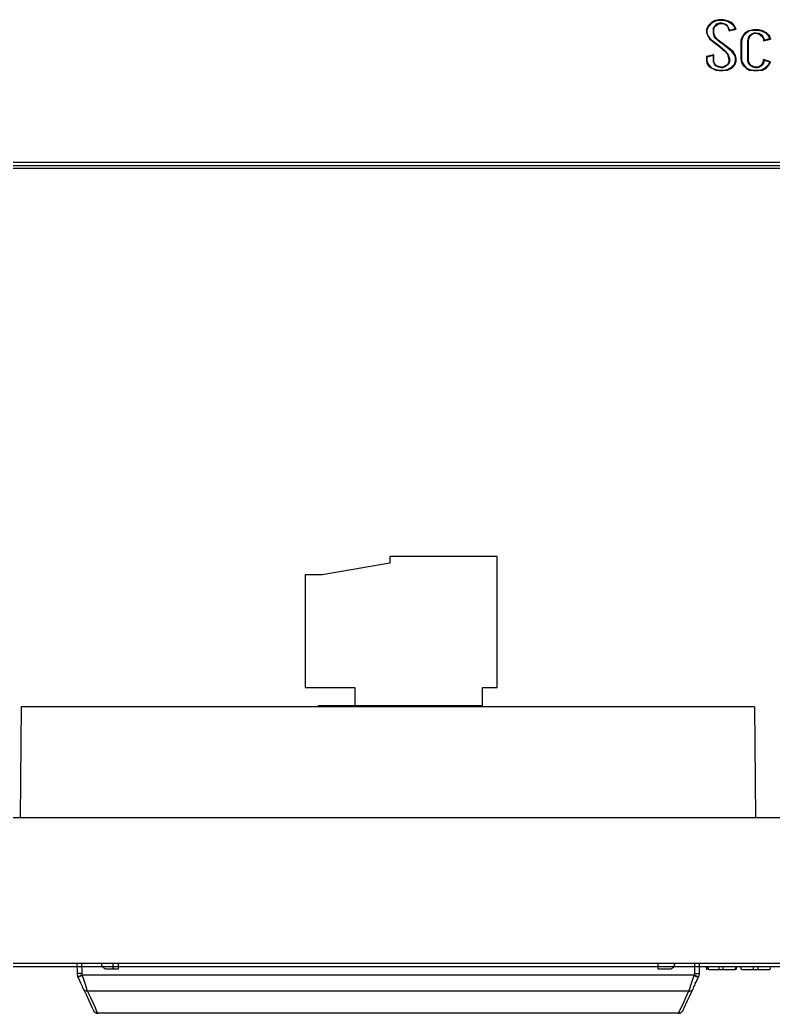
# Model space of a CAD drawing. Header units: centimetres. Extents: x -9.3 to 8.8, y -8.1 to 9.2.
# Drawn here: x -2.79 to 1.77, y -8.11 to -2.11 of the extents above; entities that cross this region are included whole.
import ezdxf

# ---------------------------------------------------------------- set-up
doc = ezdxf.new("R2010")
doc.units = ezdxf.units.CM
doc.header["$MEASUREMENT"] = 0
doc.layers.add('Camada 1', color=7, linetype='Continuous')

msp = doc.modelspace()

# ---------------------------------------------------------------- linework, layer by layer
at = {"layer": 'Camada 1', "color": 250, "lineweight": 25}
for points, knots in [([(1.37583, -2.14136), (1.37583, -2.14136), (1.36525, -2.16253), (1.36525, -2.16253), (1.36525, -2.16253), (1.36525, -2.18017), (1.36525, -2.18017), (1.36525, -2.18017), (1.3723, -2.1978), (1.3723, -2.1978), (1.3723, -2.1978), (1.38642, -2.2225), (1.38642, -2.2225), (1.38642, -2.2225), (1.4358, -2.2613), (1.4358, -2.2613)], [0, 0, 0, 0, 0.2, 0.2, 0.2, 0.4, 0.4, 0.4, 0.6, 0.6, 0.6, 0.8, 0.8, 0.8, 1, 1, 1, 1]), ([(1.37936, -2.14489), (1.37936, -2.14489), (1.36878, -2.16605), (1.36878, -2.16605), (1.36878, -2.16605), (1.36878, -2.18017), (1.36878, -2.18017), (1.36878, -2.18017), (1.3723, -2.1978), (1.3723, -2.1978), (1.3723, -2.1978), (1.38994, -2.2225), (1.38994, -2.2225), (1.38994, -2.2225), (1.4358, -2.25778), (1.4358, -2.25778)], [0, 0, 0, 0, 0.2, 0.2, 0.2, 0.4, 0.4, 0.4, 0.6, 0.6, 0.6, 0.8, 0.8, 0.8, 1, 1, 1, 1]), ([(1.44286, -2.10608), (1.44286, -2.10608), (1.41817, -2.10961), (1.41817, -2.10961), (1.41817, -2.10961), (1.39347, -2.12372), (1.39347, -2.12372), (1.39347, -2.12372), (1.37583, -2.14136), (1.37583, -2.14136)], [0, 0, 0, 0, 0.3333333, 0.3333333, 0.3333333, 0.6666667, 0.6666667, 0.6666667, 1, 1, 1, 1]), ([(1.44286, -2.10961), (1.44286, -2.10961), (1.41817, -2.11314), (1.41817, -2.11314), (1.41817, -2.11314), (1.39347, -2.12725), (1.39347, -2.12725), (1.39347, -2.12725), (1.37936, -2.14489), (1.37936, -2.14489)], [0, 0, 0, 0, 0.3333333, 0.3333333, 0.3333333, 0.6666667, 0.6666667, 0.6666667, 1, 1, 1, 1]), ([(1.40758, -2.17311), (1.40758, -2.17311), (1.40758, -2.15547), (1.40758, -2.15547), (1.40758, -2.15547), (1.41817, -2.14136), (1.41817, -2.14136), (1.41817, -2.14136), (1.42875, -2.13078), (1.42875, -2.13078), (1.42875, -2.13078), (1.44639, -2.12372), (1.44639, -2.12372), (1.44639, -2.12372), (1.45697, -2.12372), (1.45697, -2.12372)], [0, 0, 0, 0, 0.2, 0.2, 0.2, 0.4, 0.4, 0.4, 0.6, 0.6, 0.6, 0.8, 0.8, 0.8, 1, 1, 1, 1]), ([(1.41111, -2.17311), (1.41111, -2.17311), (1.41111, -2.159), (1.41111, -2.159), (1.41111, -2.159), (1.41817, -2.14489), (1.41817, -2.14489), (1.41817, -2.14489), (1.43228, -2.1343), (1.43228, -2.1343), (1.43228, -2.1343), (1.44639, -2.12725), (1.44639, -2.12725), (1.44639, -2.12725), (1.45697, -2.12725), (1.45697, -2.12725)], [0, 0, 0, 0, 0.2, 0.2, 0.2, 0.4, 0.4, 0.4, 0.6, 0.6, 0.6, 0.8, 0.8, 0.8, 1, 1, 1, 1]), ([(1.45697, -2.12372), (1.45697, -2.12372), (1.47108, -2.12725), (1.47108, -2.12725), (1.47108, -2.12725), (1.48519, -2.1343), (1.48519, -2.1343), (1.48519, -2.1343), (1.49578, -2.14842), (1.49578, -2.14842), (1.49578, -2.14842), (1.50283, -2.16253), (1.50283, -2.16253), (1.50283, -2.16253), (1.50283, -2.16958), (1.50283, -2.16958)], [0, 0, 0, 0, 0.2, 0.2, 0.2, 0.4, 0.4, 0.4, 0.6, 0.6, 0.6, 0.8, 0.8, 0.8, 1, 1, 1, 1]), ([(1.45697, -2.12725), (1.45697, -2.12725), (1.47108, -2.13078), (1.47108, -2.13078), (1.47108, -2.13078), (1.48519, -2.13783), (1.48519, -2.13783), (1.48519, -2.13783), (1.49578, -2.14842), (1.49578, -2.14842), (1.49578, -2.14842), (1.4993, -2.16253), (1.4993, -2.16253), (1.4993, -2.16253), (1.50283, -2.17311), (1.50283, -2.17311)], [0, 0, 0, 0, 0.2, 0.2, 0.2, 0.4, 0.4, 0.4, 0.6, 0.6, 0.6, 0.8, 0.8, 0.8, 1, 1, 1, 1]), ([(1.54517, -2.16253), (1.54517, -2.16253), (1.53458, -2.14136), (1.53458, -2.14136), (1.53458, -2.14136), (1.52047, -2.12372), (1.52047, -2.12372), (1.52047, -2.12372), (1.4993, -2.11314), (1.4993, -2.11314), (1.4993, -2.11314), (1.47108, -2.10608), (1.47108, -2.10608), (1.47108, -2.10608), (1.46755, -2.10608), (1.46755, -2.10608)], [0, 0, 0, 0, 0.2, 0.2, 0.2, 0.4, 0.4, 0.4, 0.6, 0.6, 0.6, 0.8, 0.8, 0.8, 1, 1, 1, 1]), ([(1.54164, -2.159), (1.54164, -2.159), (1.53105, -2.14136), (1.53105, -2.14136), (1.53105, -2.14136), (1.51342, -2.12725), (1.51342, -2.12725), (1.51342, -2.12725), (1.49225, -2.11667), (1.49225, -2.11667), (1.49225, -2.11667), (1.46755, -2.10961), (1.46755, -2.10961)], [0, 0, 0, 0, 0.25, 0.25, 0.25, 0.5, 0.5, 0.5, 0.75, 0.75, 0.75, 1, 1, 1, 1]), ([(1.54164, -2.159), (1.54164, -2.159), (1.54164, -2.159), (1.54164, -2.159), (1.54164, -2.159), (1.54517, -2.16253), (1.54517, -2.16253)], [0, 0, 0, 0, 0.5, 0.5, 0.5, 1, 1, 1, 1]), ([(1.47461, -2.2613), (1.47461, -2.2613), (1.4358, -2.23308), (1.4358, -2.23308), (1.4358, -2.23308), (1.41464, -2.21192), (1.41464, -2.21192), (1.41464, -2.21192), (1.40758, -2.18722), (1.40758, -2.18722), (1.40758, -2.18722), (1.40758, -2.17311), (1.40758, -2.17311)], [0, 0, 0, 0, 0.25, 0.25, 0.25, 0.5, 0.5, 0.5, 0.75, 0.75, 0.75, 1, 1, 1, 1]), ([(1.47461, -2.25778), (1.47461, -2.25778), (1.4358, -2.22955), (1.4358, -2.22955), (1.4358, -2.22955), (1.41817, -2.20839), (1.41817, -2.20839), (1.41817, -2.20839), (1.41111, -2.18722), (1.41111, -2.18722), (1.41111, -2.18722), (1.41111, -2.17311), (1.41111, -2.17311)], [0, 0, 0, 0, 0.25, 0.25, 0.25, 0.5, 0.5, 0.5, 0.75, 0.75, 0.75, 1, 1, 1, 1]), ([(1.651, -2.16605), (1.651, -2.16605), (1.62278, -2.17311), (1.62278, -2.17311), (1.62278, -2.17311), (1.59808, -2.18722), (1.59808, -2.18722), (1.59808, -2.18722), (1.58397, -2.20486), (1.58397, -2.20486), (1.58397, -2.20486), (1.57339, -2.22955), (1.57339, -2.22955), (1.57339, -2.22955), (1.57339, -2.23661), (1.57339, -2.23661)], [0, 0, 0, 0, 0.2, 0.2, 0.2, 0.4, 0.4, 0.4, 0.6, 0.6, 0.6, 0.8, 0.8, 0.8, 1, 1, 1, 1]), ([(1.651, -2.16958), (1.651, -2.16958), (1.6263, -2.17311), (1.6263, -2.17311), (1.6263, -2.17311), (1.60514, -2.18722), (1.60514, -2.18722), (1.60514, -2.18722), (1.5875, -2.20486), (1.5875, -2.20486), (1.5875, -2.20486), (1.58044, -2.22603), (1.58044, -2.22603), (1.58044, -2.22603), (1.57692, -2.23661), (1.57692, -2.23661)], [0, 0, 0, 0, 0.2, 0.2, 0.2, 0.4, 0.4, 0.4, 0.6, 0.6, 0.6, 0.8, 0.8, 0.8, 1, 1, 1, 1]), ([(1.61572, -2.23308), (1.61572, -2.23308), (1.61925, -2.21544), (1.61925, -2.21544), (1.61925, -2.21544), (1.6263, -2.20133), (1.6263, -2.20133), (1.6263, -2.20133), (1.64042, -2.19075), (1.64042, -2.19075), (1.64042, -2.19075), (1.65453, -2.18369), (1.65453, -2.18369), (1.65453, -2.18369), (1.66511, -2.18369), (1.66511, -2.18369)], [0, 0, 0, 0, 0.2, 0.2, 0.2, 0.4, 0.4, 0.4, 0.6, 0.6, 0.6, 0.8, 0.8, 0.8, 1, 1, 1, 1]), ([(1.61925, -2.23308), (1.61925, -2.23308), (1.62278, -2.21897), (1.62278, -2.21897), (1.62278, -2.21897), (1.62983, -2.20486), (1.62983, -2.20486), (1.62983, -2.20486), (1.64042, -2.19428), (1.64042, -2.19428), (1.64042, -2.19428), (1.65453, -2.18722), (1.65453, -2.18722), (1.65453, -2.18722), (1.66511, -2.18722), (1.66511, -2.18722)], [0, 0, 0, 0, 0.2, 0.2, 0.2, 0.4, 0.4, 0.4, 0.6, 0.6, 0.6, 0.8, 0.8, 0.8, 1, 1, 1, 1]), ([(1.66511, -2.18369), (1.66511, -2.18369), (1.68275, -2.18722), (1.68275, -2.18722), (1.68275, -2.18722), (1.69686, -2.19428), (1.69686, -2.19428), (1.69686, -2.19428), (1.70744, -2.20839), (1.70744, -2.20839), (1.70744, -2.20839), (1.7145, -2.2225), (1.7145, -2.2225), (1.7145, -2.2225), (1.7145, -2.22955), (1.7145, -2.22955)], [0, 0, 0, 0, 0.2, 0.2, 0.2, 0.4, 0.4, 0.4, 0.6, 0.6, 0.6, 0.8, 0.8, 0.8, 1, 1, 1, 1]), ([(1.66511, -2.18722), (1.66511, -2.18722), (1.67922, -2.19075), (1.67922, -2.19075), (1.67922, -2.19075), (1.69333, -2.1978), (1.69333, -2.1978), (1.69333, -2.1978), (1.70392, -2.20839), (1.70392, -2.20839), (1.70392, -2.20839), (1.71097, -2.2225), (1.71097, -2.2225), (1.71097, -2.2225), (1.71097, -2.23308), (1.71097, -2.23308)], [0, 0, 0, 0, 0.2, 0.2, 0.2, 0.4, 0.4, 0.4, 0.6, 0.6, 0.6, 0.8, 0.8, 0.8, 1, 1, 1, 1]), ([(1.7533, -2.2225), (1.7533, -2.2225), (1.74625, -2.20133), (1.74625, -2.20133), (1.74625, -2.20133), (1.72861, -2.18369), (1.72861, -2.18369), (1.72861, -2.18369), (1.70744, -2.17311), (1.70744, -2.17311), (1.70744, -2.17311), (1.68275, -2.16605), (1.68275, -2.16605), (1.68275, -2.16605), (1.67922, -2.16605), (1.67922, -2.16605)], [0, 0, 0, 0, 0.2, 0.2, 0.2, 0.4, 0.4, 0.4, 0.6, 0.6, 0.6, 0.8, 0.8, 0.8, 1, 1, 1, 1]), ([(1.74978, -2.21897), (1.74978, -2.21897), (1.73919, -2.20133), (1.73919, -2.20133), (1.73919, -2.20133), (1.72508, -2.18722), (1.72508, -2.18722), (1.72508, -2.18722), (1.70392, -2.17664), (1.70392, -2.17664), (1.70392, -2.17664), (1.67922, -2.16958), (1.67922, -2.16958)], [0, 0, 0, 0, 0.25, 0.25, 0.25, 0.5, 0.5, 0.5, 0.75, 0.75, 0.75, 1, 1, 1, 1]), ([(1.74978, -2.21897), (1.74978, -2.21897), (1.7533, -2.21897), (1.7533, -2.21897), (1.7533, -2.21897), (1.7533, -2.2225), (1.7533, -2.2225)], [0, 0, 0, 0, 0.5, 0.5, 0.5, 1, 1, 1, 1]), ([(1.4358, -2.25778), (1.4358, -2.25778), (1.47461, -2.28953), (1.47461, -2.28953), (1.47461, -2.28953), (1.49578, -2.31069), (1.49578, -2.31069), (1.49578, -2.31069), (1.50283, -2.33539), (1.50283, -2.33539), (1.50283, -2.33539), (1.50636, -2.3495), (1.50636, -2.3495)], [0, 0, 0, 0, 0.25, 0.25, 0.25, 0.5, 0.5, 0.5, 0.75, 0.75, 0.75, 1, 1, 1, 1]), ([(1.4358, -2.2613), (1.4358, -2.2613), (1.47461, -2.29305), (1.47461, -2.29305), (1.47461, -2.29305), (1.49225, -2.31422), (1.49225, -2.31422), (1.49225, -2.31422), (1.4993, -2.33892), (1.4993, -2.33892), (1.4993, -2.33892), (1.50283, -2.3495), (1.50283, -2.3495)], [0, 0, 0, 0, 0.25, 0.25, 0.25, 0.5, 0.5, 0.5, 0.75, 0.75, 0.75, 1, 1, 1, 1]), ([(1.53811, -2.37772), (1.53811, -2.37772), (1.54517, -2.35655), (1.54517, -2.35655), (1.54517, -2.35655), (1.54517, -2.33892), (1.54517, -2.33892), (1.54517, -2.33892), (1.54164, -2.32128), (1.54164, -2.32128), (1.54164, -2.32128), (1.52753, -2.29658), (1.52753, -2.29658), (1.52753, -2.29658), (1.47461, -2.25778), (1.47461, -2.25778)], [0, 0, 0, 0, 0.2, 0.2, 0.2, 0.4, 0.4, 0.4, 0.6, 0.6, 0.6, 0.8, 0.8, 0.8, 1, 1, 1, 1]), ([(1.53458, -2.37419), (1.53458, -2.37419), (1.54164, -2.35303), (1.54164, -2.35303), (1.54164, -2.35303), (1.54164, -2.33539), (1.54164, -2.33539), (1.54164, -2.33539), (1.53811, -2.32128), (1.53811, -2.32128), (1.53811, -2.32128), (1.52047, -2.30011), (1.52047, -2.30011), (1.52047, -2.30011), (1.47461, -2.2613), (1.47461, -2.2613)], [0, 0, 0, 0, 0.2, 0.2, 0.2, 0.4, 0.4, 0.4, 0.6, 0.6, 0.6, 0.8, 0.8, 0.8, 1, 1, 1, 1]), ([(1.7145, -2.22955), (1.7145, -2.22955), (1.71097, -2.22955), (1.71097, -2.22955), (1.71097, -2.22955), (1.71097, -2.23308), (1.71097, -2.23308)], [0, 0, 0, 0, 0.5, 0.5, 0.5, 1, 1, 1, 1]), ([(1.36525, -2.3495), (1.36525, -2.3495), (1.36878, -2.36714), (1.36878, -2.36714), (1.36878, -2.36714), (1.37583, -2.38125), (1.37583, -2.38125), (1.37583, -2.38125), (1.39347, -2.39536), (1.39347, -2.39536), (1.39347, -2.39536), (1.42169, -2.40947), (1.42169, -2.40947), (1.42169, -2.40947), (1.44286, -2.413), (1.44286, -2.413)], [0, 0, 0, 0, 0.2, 0.2, 0.2, 0.4, 0.4, 0.4, 0.6, 0.6, 0.6, 0.8, 0.8, 0.8, 1, 1, 1, 1]), ([(1.36878, -2.3495), (1.36878, -2.3495), (1.3723, -2.36714), (1.3723, -2.36714), (1.3723, -2.36714), (1.37936, -2.37772), (1.37936, -2.37772), (1.37936, -2.37772), (1.39347, -2.39536), (1.39347, -2.39536), (1.39347, -2.39536), (1.42169, -2.40594), (1.42169, -2.40594), (1.42169, -2.40594), (1.44286, -2.40947), (1.44286, -2.40947)], [0, 0, 0, 0, 0.2, 0.2, 0.2, 0.4, 0.4, 0.4, 0.6, 0.6, 0.6, 0.8, 0.8, 0.8, 1, 1, 1, 1]), ([(1.45697, -2.39536), (1.45697, -2.39536), (1.43933, -2.39183), (1.43933, -2.39183), (1.43933, -2.39183), (1.42169, -2.38478), (1.42169, -2.38478), (1.42169, -2.38478), (1.41464, -2.37419), (1.41464, -2.37419), (1.41464, -2.37419), (1.40758, -2.36008), (1.40758, -2.36008), (1.40758, -2.36008), (1.40758, -2.35303), (1.40758, -2.35303)], [0, 0, 0, 0, 0.2, 0.2, 0.2, 0.4, 0.4, 0.4, 0.6, 0.6, 0.6, 0.8, 0.8, 0.8, 1, 1, 1, 1]), ([(1.45697, -2.39183), (1.45697, -2.39183), (1.43933, -2.3883), (1.43933, -2.3883), (1.43933, -2.3883), (1.42522, -2.38125), (1.42522, -2.38125), (1.42522, -2.38125), (1.41464, -2.37067), (1.41464, -2.37067), (1.41464, -2.37067), (1.41111, -2.36008), (1.41111, -2.36008), (1.41111, -2.36008), (1.41111, -2.35303), (1.41111, -2.35303)], [0, 0, 0, 0, 0.2, 0.2, 0.2, 0.4, 0.4, 0.4, 0.6, 0.6, 0.6, 0.8, 0.8, 0.8, 1, 1, 1, 1]), ([(1.50636, -2.3495), (1.50636, -2.3495), (1.50283, -2.36361), (1.50283, -2.36361), (1.50283, -2.36361), (1.49225, -2.37772), (1.49225, -2.37772), (1.49225, -2.37772), (1.48167, -2.3883), (1.48167, -2.3883), (1.48167, -2.3883), (1.46403, -2.39536), (1.46403, -2.39536), (1.46403, -2.39536), (1.45697, -2.39536), (1.45697, -2.39536)], [0, 0, 0, 0, 0.2, 0.2, 0.2, 0.4, 0.4, 0.4, 0.6, 0.6, 0.6, 0.8, 0.8, 0.8, 1, 1, 1, 1]), ([(1.50283, -2.3495), (1.50283, -2.3495), (1.4993, -2.36361), (1.4993, -2.36361), (1.4993, -2.36361), (1.49225, -2.37772), (1.49225, -2.37772), (1.49225, -2.37772), (1.47814, -2.38478), (1.47814, -2.38478), (1.47814, -2.38478), (1.46403, -2.39183), (1.46403, -2.39183), (1.46403, -2.39183), (1.45697, -2.39183), (1.45697, -2.39183)], [0, 0, 0, 0, 0.2, 0.2, 0.2, 0.4, 0.4, 0.4, 0.6, 0.6, 0.6, 0.8, 0.8, 0.8, 1, 1, 1, 1]), ([(1.46755, -2.40947), (1.46755, -2.40947), (1.49225, -2.40594), (1.49225, -2.40594), (1.49225, -2.40594), (1.51694, -2.39183), (1.51694, -2.39183), (1.51694, -2.39183), (1.53458, -2.37419), (1.53458, -2.37419)], [0, 0, 0, 0, 0.3333333, 0.3333333, 0.3333333, 0.6666667, 0.6666667, 0.6666667, 1, 1, 1, 1]), ([(1.46755, -2.413), (1.46755, -2.413), (1.49225, -2.40947), (1.49225, -2.40947), (1.49225, -2.40947), (1.52047, -2.39536), (1.52047, -2.39536), (1.52047, -2.39536), (1.53811, -2.37772), (1.53811, -2.37772)], [0, 0, 0, 0, 0.3333333, 0.3333333, 0.3333333, 0.6666667, 0.6666667, 0.6666667, 1, 1, 1, 1]), ([(1.57339, -2.34244), (1.57339, -2.34244), (1.57692, -2.36361), (1.57692, -2.36361), (1.57692, -2.36361), (1.5875, -2.38125), (1.5875, -2.38125), (1.5875, -2.38125), (1.60514, -2.39889), (1.60514, -2.39889), (1.60514, -2.39889), (1.6263, -2.40947), (1.6263, -2.40947), (1.6263, -2.40947), (1.651, -2.413), (1.651, -2.413)], [0, 0, 0, 0, 0.2, 0.2, 0.2, 0.4, 0.4, 0.4, 0.6, 0.6, 0.6, 0.8, 0.8, 0.8, 1, 1, 1, 1]), ([(1.57692, -2.34244), (1.57692, -2.34244), (1.58044, -2.36008), (1.58044, -2.36008), (1.58044, -2.36008), (1.59103, -2.37772), (1.59103, -2.37772), (1.59103, -2.37772), (1.60514, -2.39536), (1.60514, -2.39536), (1.60514, -2.39536), (1.6263, -2.40594), (1.6263, -2.40594), (1.6263, -2.40594), (1.651, -2.40947), (1.651, -2.40947)], [0, 0, 0, 0, 0.2, 0.2, 0.2, 0.4, 0.4, 0.4, 0.6, 0.6, 0.6, 0.8, 0.8, 0.8, 1, 1, 1, 1]), ([(1.66511, -2.39536), (1.66511, -2.39536), (1.64747, -2.39183), (1.64747, -2.39183), (1.64747, -2.39183), (1.63336, -2.38478), (1.63336, -2.38478), (1.63336, -2.38478), (1.62278, -2.37419), (1.62278, -2.37419), (1.62278, -2.37419), (1.61572, -2.35655), (1.61572, -2.35655), (1.61572, -2.35655), (1.61572, -2.34597), (1.61572, -2.34597)], [0, 0, 0, 0, 0.2, 0.2, 0.2, 0.4, 0.4, 0.4, 0.6, 0.6, 0.6, 0.8, 0.8, 0.8, 1, 1, 1, 1]), ([(1.66511, -2.39183), (1.66511, -2.39183), (1.651, -2.3883), (1.651, -2.3883), (1.651, -2.3883), (1.63689, -2.38125), (1.63689, -2.38125), (1.63689, -2.38125), (1.6263, -2.37067), (1.6263, -2.37067), (1.6263, -2.37067), (1.61925, -2.35655), (1.61925, -2.35655), (1.61925, -2.35655), (1.61925, -2.34597), (1.61925, -2.34597)], [0, 0, 0, 0, 0.2, 0.2, 0.2, 0.4, 0.4, 0.4, 0.6, 0.6, 0.6, 0.8, 0.8, 0.8, 1, 1, 1, 1]), ([(1.71097, -2.34597), (1.71097, -2.34597), (1.70744, -2.36361), (1.70744, -2.36361), (1.70744, -2.36361), (1.70039, -2.37419), (1.70039, -2.37419), (1.70039, -2.37419), (1.6898, -2.38478), (1.6898, -2.38478), (1.6898, -2.38478), (1.67569, -2.39183), (1.67569, -2.39183), (1.67569, -2.39183), (1.66511, -2.39183), (1.66511, -2.39183)], [0, 0, 0, 0, 0.2, 0.2, 0.2, 0.4, 0.4, 0.4, 0.6, 0.6, 0.6, 0.8, 0.8, 0.8, 1, 1, 1, 1]), ([(1.7145, -2.35303), (1.7145, -2.35303), (1.71097, -2.36714), (1.71097, -2.36714), (1.71097, -2.36714), (1.70039, -2.38125), (1.70039, -2.38125), (1.70039, -2.38125), (1.68628, -2.39183), (1.68628, -2.39183), (1.68628, -2.39183), (1.67217, -2.39536), (1.67217, -2.39536), (1.67217, -2.39536), (1.66511, -2.39536), (1.66511, -2.39536)], [0, 0, 0, 0, 0.2, 0.2, 0.2, 0.4, 0.4, 0.4, 0.6, 0.6, 0.6, 0.8, 0.8, 0.8, 1, 1, 1, 1]), ([(1.67922, -2.40947), (1.67922, -2.40947), (1.70392, -2.40594), (1.70392, -2.40594), (1.70392, -2.40594), (1.72508, -2.39183), (1.72508, -2.39183), (1.72508, -2.39183), (1.74272, -2.37419), (1.74272, -2.37419), (1.74272, -2.37419), (1.74978, -2.36008), (1.74978, -2.36008)], [0, 0, 0, 0, 0.25, 0.25, 0.25, 0.5, 0.5, 0.5, 0.75, 0.75, 0.75, 1, 1, 1, 1]), ([(1.67922, -2.413), (1.67922, -2.413), (1.70392, -2.40947), (1.70392, -2.40947), (1.70392, -2.40947), (1.72861, -2.39536), (1.72861, -2.39536), (1.72861, -2.39536), (1.74625, -2.37419), (1.74625, -2.37419), (1.74625, -2.37419), (1.7533, -2.36008), (1.7533, -2.36008)], [0, 0, 0, 0, 0.25, 0.25, 0.25, 0.5, 0.5, 0.5, 0.75, 0.75, 0.75, 1, 1, 1, 1]), ([(1.7145, -2.35303), (1.7145, -2.35303), (1.71097, -2.3495), (1.71097, -2.3495), (1.71097, -2.3495), (1.71097, -2.34597), (1.71097, -2.34597)], [0, 0, 0, 0, 0.5, 0.5, 0.5, 1, 1, 1, 1]), ([(-2.29114, -7.80934), (-2.29114, -7.80934), (-2.29114, -7.8164), (-2.29114, -7.8164), (-2.29114, -7.8164), (-2.28938, -7.82169), (-2.28938, -7.82169), (-2.28938, -7.82169), (-2.28585, -7.82698), (-2.28585, -7.82698), (-2.28585, -7.82698), (-2.28233, -7.83051), (-2.28233, -7.83051), (-2.28233, -7.83051), (-2.27703, -7.83404), (-2.27703, -7.83404), (-2.27703, -7.83404), (-2.27174, -7.83755), (-2.27174, -7.83755), (-2.27174, -7.83755), (-2.26645, -7.83933), (-2.26645, -7.83933), (-2.26645, -7.83933), (-2.26116, -7.83933), (-2.26116, -7.83933)], [0, 0, 0, 0, 0.125, 0.125, 0.125, 0.25, 0.25, 0.25, 0.375, 0.375, 0.375, 0.5, 0.5, 0.5, 0.625, 0.625, 0.625, 0.75, 0.75, 0.75, 0.875, 0.875, 0.875, 1, 1, 1, 1]), ([(1.14491, -7.83933), (1.14491, -7.83933), (1.1502, -7.83933), (1.1502, -7.83933), (1.1502, -7.83933), (1.15549, -7.83755), (1.15549, -7.83755), (1.15549, -7.83755), (1.16079, -7.83404), (1.16079, -7.83404), (1.16079, -7.83404), (1.16608, -7.83051), (1.16608, -7.83051), (1.16608, -7.83051), (1.16961, -7.82698), (1.16961, -7.82698), (1.16961, -7.82698), (1.17137, -7.82169), (1.17137, -7.82169), (1.17137, -7.82169), (1.17313, -7.8164), (1.17313, -7.8164), (1.17313, -7.8164), (1.1749, -7.80934), (1.1749, -7.80934)], [0, 0, 0, 0, 0.125, 0.125, 0.125, 0.25, 0.25, 0.25, 0.375, 0.375, 0.375, 0.5, 0.5, 0.5, 0.625, 0.625, 0.625, 0.75, 0.75, 0.75, 0.875, 0.875, 0.875, 1, 1, 1, 1]), ([(1.54164, -7.84508), (1.54164, -7.84508), (1.54164, -7.83802), (1.54164, -7.83802), (1.54164, -7.83802), (1.54517, -7.82744), (1.54517, -7.82744)], [0, 0, 0, 0, 0.5, 0.5, 0.5, 1, 1, 1, 1]), ([(1.74978, -7.84508), (1.74978, -7.84508), (1.7533, -7.83802), (1.7533, -7.83802), (1.7533, -7.83802), (1.7533, -7.82744), (1.7533, -7.82744)], [0, 0, 0, 0, 0.5, 0.5, 0.5, 1, 1, 1, 1]), ([(1.74978, -7.84508), (1.74978, -7.84508), (1.7533, -7.83802), (1.7533, -7.83802), (1.7533, -7.83802), (1.7533, -7.82744), (1.7533, -7.82744)], [0, 0, 0, 0, 0.5, 0.5, 0.5, 1, 1, 1, 1]), ([(-2.4393, -7.86755), (-2.4393, -7.86755), (-2.4393, -7.87461), (-2.4393, -7.87461), (-2.4393, -7.87461), (-2.43755, -7.88166), (-2.43755, -7.88166), (-2.43755, -7.88166), (-2.43577, -7.88872), (-2.43577, -7.88872)], [0, 0, 0, 0, 0.3333333, 0.3333333, 0.3333333, 0.6666667, 0.6666667, 0.6666667, 1, 1, 1, 1]), ([(-2.40755, -7.87637), (-2.40755, -7.87637), (-2.41284, -7.87813), (-2.41284, -7.87813), (-2.41284, -7.87813), (-2.41813, -7.8799), (-2.41813, -7.8799), (-2.41813, -7.8799), (-2.42344, -7.88343), (-2.42344, -7.88343), (-2.42344, -7.88343), (-2.42695, -7.88519), (-2.42695, -7.88519), (-2.42695, -7.88519), (-2.43048, -7.88695), (-2.43048, -7.88695), (-2.43048, -7.88695), (-2.43402, -7.88695), (-2.43402, -7.88695), (-2.43402, -7.88695), (-2.43402, -7.88872), (-2.43402, -7.88872), (-2.43402, -7.88872), (-2.43577, -7.88872), (-2.43577, -7.88872)], [0, 0, 0, 0, 0.125, 0.125, 0.125, 0.25, 0.25, 0.25, 0.375, 0.375, 0.375, 0.5, 0.5, 0.5, 0.625, 0.625, 0.625, 0.75, 0.75, 0.75, 0.875, 0.875, 0.875, 1, 1, 1, 1]), ([(-2.40755, -7.87813), (-2.40755, -7.87813), (-2.41284, -7.88166), (-2.41284, -7.88166), (-2.41284, -7.88166), (-2.41813, -7.88343), (-2.41813, -7.88343), (-2.41813, -7.88343), (-2.42166, -7.88519), (-2.42166, -7.88519), (-2.42166, -7.88519), (-2.42695, -7.88695), (-2.42695, -7.88695), (-2.42695, -7.88695), (-2.42873, -7.88872), (-2.42873, -7.88872), (-2.42873, -7.88872), (-2.43224, -7.89048), (-2.43224, -7.89048), (-2.43224, -7.89048), (-2.43402, -7.89048), (-2.43402, -7.89048)], [0, 0, 0, 0, 0.1428571, 0.1428571, 0.1428571, 0.2857143, 0.2857143, 0.2857143, 0.4285714, 0.4285714, 0.4285714, 0.5714286, 0.5714286, 0.5714286, 0.7142857, 0.7142857, 0.7142857, 0.8571429, 0.8571429, 0.8571429, 1, 1, 1, 1]), ([(-2.43402, -7.89048), (-2.43402, -7.89048), (-2.42695, -7.90459), (-2.42695, -7.90459), (-2.42695, -7.90459), (-2.42166, -7.91694), (-2.42166, -7.91694), (-2.42166, -7.91694), (-2.41637, -7.92929), (-2.41637, -7.92929), (-2.41637, -7.92929), (-2.41109, -7.93987), (-2.41109, -7.93987), (-2.41109, -7.93987), (-2.40755, -7.94869), (-2.40755, -7.94869), (-2.40755, -7.94869), (-2.40402, -7.95573), (-2.40402, -7.95573), (-2.40402, -7.95573), (-2.40227, -7.95927), (-2.40227, -7.95927)], [0, 0, 0, 0, 0.1428571, 0.1428571, 0.1428571, 0.2857143, 0.2857143, 0.2857143, 0.4285714, 0.4285714, 0.4285714, 0.5714286, 0.5714286, 0.5714286, 0.7142857, 0.7142857, 0.7142857, 0.8571429, 0.8571429, 0.8571429, 1, 1, 1, 1]), ([(-2.40755, -7.87637), (-2.40755, -7.87637), (-2.40931, -7.87284), (-2.40931, -7.87284), (-2.40931, -7.87284), (-2.40931, -7.86755), (-2.40931, -7.86755)], [0, 0, 0, 0, 0.5, 0.5, 0.5, 1, 1, 1, 1]), ([(-2.3758, -7.97515), (-2.3758, -7.97515), (-2.37756, -7.96986), (-2.37756, -7.96986), (-2.37756, -7.96986), (-2.37934, -7.96104), (-2.37934, -7.96104), (-2.37934, -7.96104), (-2.38462, -7.94869), (-2.38462, -7.94869), (-2.38462, -7.94869), (-2.38816, -7.93458), (-2.38816, -7.93458), (-2.38816, -7.93458), (-2.3952, -7.91694), (-2.3952, -7.91694), (-2.3952, -7.91694), (-2.40049, -7.89754), (-2.40049, -7.89754), (-2.40049, -7.89754), (-2.40755, -7.87813), (-2.40755, -7.87813)], [0, 0, 0, 0, 0.1428571, 0.1428571, 0.1428571, 0.2857143, 0.2857143, 0.2857143, 0.4285714, 0.4285714, 0.4285714, 0.5714286, 0.5714286, 0.5714286, 0.7142857, 0.7142857, 0.7142857, 0.8571429, 0.8571429, 0.8571429, 1, 1, 1, 1]), ([(1.28955, -7.87813), (1.28955, -7.87813), (1.28426, -7.89754), (1.28426, -7.89754), (1.28426, -7.89754), (1.2772, -7.91694), (1.2772, -7.91694), (1.2772, -7.91694), (1.27191, -7.93458), (1.27191, -7.93458), (1.27191, -7.93458), (1.26662, -7.94869), (1.26662, -7.94869), (1.26662, -7.94869), (1.26309, -7.96104), (1.26309, -7.96104), (1.26309, -7.96104), (1.25956, -7.96986), (1.25956, -7.96986), (1.25956, -7.96986), (1.2578, -7.97515), (1.2578, -7.97515)], [0, 0, 0, 0, 0.1428571, 0.1428571, 0.1428571, 0.2857143, 0.2857143, 0.2857143, 0.4285714, 0.4285714, 0.4285714, 0.5714286, 0.5714286, 0.5714286, 0.7142857, 0.7142857, 0.7142857, 0.8571429, 0.8571429, 0.8571429, 1, 1, 1, 1]), ([(1.28602, -7.95927), (1.28602, -7.95927), (1.28779, -7.95573), (1.28779, -7.95573), (1.28779, -7.95573), (1.28955, -7.94869), (1.28955, -7.94869), (1.28955, -7.94869), (1.29484, -7.93987), (1.29484, -7.93987), (1.29484, -7.93987), (1.29837, -7.92929), (1.29837, -7.92929), (1.29837, -7.92929), (1.30543, -7.91694), (1.30543, -7.91694), (1.30543, -7.91694), (1.31072, -7.90459), (1.31072, -7.90459), (1.31072, -7.90459), (1.31777, -7.89048), (1.31777, -7.89048)], [0, 0, 0, 0, 0.1428571, 0.1428571, 0.1428571, 0.2857143, 0.2857143, 0.2857143, 0.4285714, 0.4285714, 0.4285714, 0.5714286, 0.5714286, 0.5714286, 0.7142857, 0.7142857, 0.7142857, 0.8571429, 0.8571429, 0.8571429, 1, 1, 1, 1]), ([(1.28955, -7.87813), (1.28955, -7.87813), (1.29484, -7.88166), (1.29484, -7.88166), (1.29484, -7.88166), (1.30013, -7.88343), (1.30013, -7.88343), (1.30013, -7.88343), (1.30543, -7.88519), (1.30543, -7.88519), (1.30543, -7.88519), (1.30895, -7.88695), (1.30895, -7.88695), (1.30895, -7.88695), (1.31248, -7.88872), (1.31248, -7.88872), (1.31248, -7.88872), (1.31601, -7.89048), (1.31601, -7.89048), (1.31601, -7.89048), (1.31777, -7.89048), (1.31777, -7.89048)], [0, 0, 0, 0, 0.1428571, 0.1428571, 0.1428571, 0.2857143, 0.2857143, 0.2857143, 0.4285714, 0.4285714, 0.4285714, 0.5714286, 0.5714286, 0.5714286, 0.7142857, 0.7142857, 0.7142857, 0.8571429, 0.8571429, 0.8571429, 1, 1, 1, 1]), ([(1.29308, -7.86755), (1.29308, -7.86755), (1.29308, -7.87284), (1.29308, -7.87284), (1.29308, -7.87284), (1.29131, -7.87637), (1.29131, -7.87637)], [0, 0, 0, 0, 0.5, 0.5, 0.5, 1, 1, 1, 1]), ([(1.29131, -7.87637), (1.29131, -7.87637), (1.29661, -7.87813), (1.29661, -7.87813), (1.29661, -7.87813), (1.3019, -7.8799), (1.3019, -7.8799), (1.3019, -7.8799), (1.30719, -7.88343), (1.30719, -7.88343), (1.30719, -7.88343), (1.31072, -7.88519), (1.31072, -7.88519), (1.31072, -7.88519), (1.31424, -7.88695), (1.31424, -7.88695), (1.31424, -7.88695), (1.31601, -7.88695), (1.31601, -7.88695), (1.31601, -7.88695), (1.31777, -7.88872), (1.31777, -7.88872)], [0, 0, 0, 0, 0.1428571, 0.1428571, 0.1428571, 0.2857143, 0.2857143, 0.2857143, 0.4285714, 0.4285714, 0.4285714, 0.5714286, 0.5714286, 0.5714286, 0.7142857, 0.7142857, 0.7142857, 0.8571429, 0.8571429, 0.8571429, 1, 1, 1, 1]), ([(1.31777, -7.88872), (1.31777, -7.88872), (1.3213, -7.88166), (1.3213, -7.88166), (1.3213, -7.88166), (1.32306, -7.87461), (1.32306, -7.87461), (1.32306, -7.87461), (1.32306, -7.86755), (1.32306, -7.86755)], [0, 0, 0, 0, 0.3333333, 0.3333333, 0.3333333, 0.6666667, 0.6666667, 0.6666667, 1, 1, 1, 1]), ([(-2.3758, -7.97515), (-2.3758, -7.97515), (-2.38287, -7.97515), (-2.38287, -7.97515), (-2.38287, -7.97515), (-2.38816, -7.97338), (-2.38816, -7.97338), (-2.38816, -7.97338), (-2.39169, -7.97162), (-2.39169, -7.97162), (-2.39169, -7.97162), (-2.3952, -7.96809), (-2.3952, -7.96809), (-2.3952, -7.96809), (-2.39873, -7.96633), (-2.39873, -7.96633), (-2.39873, -7.96633), (-2.40049, -7.9628), (-2.40049, -7.9628), (-2.40049, -7.9628), (-2.40227, -7.95927), (-2.40227, -7.95927)], [0, 0, 0, 0, 0.1428571, 0.1428571, 0.1428571, 0.2857143, 0.2857143, 0.2857143, 0.4285714, 0.4285714, 0.4285714, 0.5714286, 0.5714286, 0.5714286, 0.7142857, 0.7142857, 0.7142857, 0.8571429, 0.8571429, 0.8571429, 1, 1, 1, 1]), ([(-2.40227, -7.95927), (-2.40227, -7.95927), (-2.38287, -7.99808), (-2.38287, -7.99808), (-2.38287, -7.99808), (-2.36874, -8.03159), (-2.36874, -8.03159), (-2.36874, -8.03159), (-2.35641, -8.05805), (-2.35641, -8.05805), (-2.35641, -8.05805), (-2.34759, -8.07569), (-2.34759, -8.07569), (-2.34759, -8.07569), (-2.3423, -8.08804), (-2.3423, -8.08804), (-2.3423, -8.08804), (-2.34053, -8.09155), (-2.34053, -8.09155)], [0, 0, 0, 0, 0.1666667, 0.1666667, 0.1666667, 0.3333333, 0.3333333, 0.3333333, 0.5, 0.5, 0.5, 0.6666667, 0.6666667, 0.6666667, 0.8333333, 0.8333333, 0.8333333, 1, 1, 1, 1]), ([(-2.31408, -8.10744), (-2.31408, -8.10744), (-2.31584, -8.10391), (-2.31584, -8.10391), (-2.31584, -8.10391), (-2.32113, -8.09333), (-2.32113, -8.09333), (-2.32113, -8.09333), (-2.32819, -8.07569), (-2.32819, -8.07569), (-2.32819, -8.07569), (-2.34053, -8.04923), (-2.34053, -8.04923), (-2.34053, -8.04923), (-2.35641, -8.01572), (-2.35641, -8.01572), (-2.35641, -8.01572), (-2.3758, -7.97515), (-2.3758, -7.97515)], [0, 0, 0, 0, 0.1666667, 0.1666667, 0.1666667, 0.3333333, 0.3333333, 0.3333333, 0.5, 0.5, 0.5, 0.6666667, 0.6666667, 0.6666667, 0.8333333, 0.8333333, 0.8333333, 1, 1, 1, 1]), ([(1.2578, -7.97515), (1.2578, -7.97515), (1.24016, -8.01572), (1.24016, -8.01572), (1.24016, -8.01572), (1.22429, -8.04923), (1.22429, -8.04923), (1.22429, -8.04923), (1.21194, -8.07569), (1.21194, -8.07569), (1.21194, -8.07569), (1.20312, -8.09333), (1.20312, -8.09333), (1.20312, -8.09333), (1.19783, -8.10391), (1.19783, -8.10391), (1.19783, -8.10391), (1.19606, -8.10744), (1.19606, -8.10744)], [0, 0, 0, 0, 0.1666667, 0.1666667, 0.1666667, 0.3333333, 0.3333333, 0.3333333, 0.5, 0.5, 0.5, 0.6666667, 0.6666667, 0.6666667, 0.8333333, 0.8333333, 0.8333333, 1, 1, 1, 1]), ([(1.22429, -8.09155), (1.22429, -8.09155), (1.22429, -8.09155), (1.22429, -8.09155), (1.22429, -8.09155), (1.22605, -8.08804), (1.22605, -8.08804), (1.22605, -8.08804), (1.23134, -8.07569), (1.23134, -8.07569), (1.23134, -8.07569), (1.24016, -8.05805), (1.24016, -8.05805), (1.24016, -8.05805), (1.25074, -8.03159), (1.25074, -8.03159), (1.25074, -8.03159), (1.26662, -7.99808), (1.26662, -7.99808), (1.26662, -7.99808), (1.28602, -7.95927), (1.28602, -7.95927)], [0, 0, 0, 0, 0.1428571, 0.1428571, 0.1428571, 0.2857143, 0.2857143, 0.2857143, 0.4285714, 0.4285714, 0.4285714, 0.5714286, 0.5714286, 0.5714286, 0.7142857, 0.7142857, 0.7142857, 0.8571429, 0.8571429, 0.8571429, 1, 1, 1, 1]), ([(1.2578, -7.97515), (1.2578, -7.97515), (1.26662, -7.97515), (1.26662, -7.97515), (1.26662, -7.97515), (1.27015, -7.97338), (1.27015, -7.97338), (1.27015, -7.97338), (1.27544, -7.97162), (1.27544, -7.97162), (1.27544, -7.97162), (1.27897, -7.96809), (1.27897, -7.96809), (1.27897, -7.96809), (1.28073, -7.96633), (1.28073, -7.96633), (1.28073, -7.96633), (1.28426, -7.9628), (1.28426, -7.9628), (1.28426, -7.9628), (1.28602, -7.95927), (1.28602, -7.95927)], [0, 0, 0, 0, 0.1428571, 0.1428571, 0.1428571, 0.2857143, 0.2857143, 0.2857143, 0.4285714, 0.4285714, 0.4285714, 0.5714286, 0.5714286, 0.5714286, 0.7142857, 0.7142857, 0.7142857, 0.8571429, 0.8571429, 0.8571429, 1, 1, 1, 1]), ([(-2.34053, -8.09155), (-2.34053, -8.09155), (-2.33877, -8.09509), (-2.33877, -8.09509), (-2.33877, -8.09509), (-2.33701, -8.09862), (-2.33701, -8.09862), (-2.33701, -8.09862), (-2.33348, -8.10038), (-2.33348, -8.10038), (-2.33348, -8.10038), (-2.32995, -8.10391), (-2.32995, -8.10391), (-2.32995, -8.10391), (-2.32642, -8.10568), (-2.32642, -8.10568), (-2.32642, -8.10568), (-2.32289, -8.10744), (-2.32289, -8.10744), (-2.32289, -8.10744), (-2.31408, -8.10744), (-2.31408, -8.10744)], [0, 0, 0, 0, 0.1428571, 0.1428571, 0.1428571, 0.2857143, 0.2857143, 0.2857143, 0.4285714, 0.4285714, 0.4285714, 0.5714286, 0.5714286, 0.5714286, 0.7142857, 0.7142857, 0.7142857, 0.8571429, 0.8571429, 0.8571429, 1, 1, 1, 1]), ([(1.19783, -8.10744), (1.19783, -8.10744), (1.20665, -8.10744), (1.20665, -8.10744), (1.20665, -8.10744), (1.21018, -8.10568), (1.21018, -8.10568), (1.21018, -8.10568), (1.2137, -8.10391), (1.2137, -8.10391), (1.2137, -8.10391), (1.21723, -8.10038), (1.21723, -8.10038), (1.21723, -8.10038), (1.21899, -8.09686), (1.21899, -8.09686), (1.21899, -8.09686), (1.22252, -8.09509), (1.22252, -8.09509), (1.22252, -8.09509), (1.22429, -8.09155), (1.22429, -8.09155)], [0, 0, 0, 0, 0.1428571, 0.1428571, 0.1428571, 0.2857143, 0.2857143, 0.2857143, 0.4285714, 0.4285714, 0.4285714, 0.5714286, 0.5714286, 0.5714286, 0.7142857, 0.7142857, 0.7142857, 0.8571429, 0.8571429, 0.8571429, 1, 1, 1, 1])]:
    msp.add_open_spline(points, degree=3, knots=knots, dxfattribs=at)
for points in [[(1.37936, -2.14489), (1.37936, -2.14489), (1.37583, -2.14136), (1.37583, -2.14136)], [(1.44286, -2.10961), (1.44286, -2.10961), (1.44286, -2.10608), (1.44286, -2.10608)], [(1.46755, -2.10608), (1.46755, -2.10608), (1.44286, -2.10608), (1.44286, -2.10608)], [(1.46755, -2.10961), (1.46755, -2.10961), (1.44286, -2.10961), (1.44286, -2.10961)], [(1.45697, -2.12372), (1.45697, -2.12372), (1.45697, -2.12725), (1.45697, -2.12725)], [(1.46755, -2.10961), (1.46755, -2.10961), (1.46755, -2.10608), (1.46755, -2.10608)], [(1.50283, -2.16958), (1.50283, -2.16958), (1.54164, -2.159), (1.54164, -2.159)], [(1.40758, -2.17311), (1.40758, -2.17311), (1.41111, -2.17311), (1.41111, -2.17311)], [(1.50283, -2.17311), (1.50283, -2.17311), (1.54517, -2.16253), (1.54517, -2.16253)], [(1.50283, -2.16958), (1.50283, -2.16958), (1.50283, -2.17311), (1.50283, -2.17311)], [(1.651, -2.16958), (1.651, -2.16958), (1.651, -2.16605), (1.651, -2.16605)], [(1.67922, -2.16605), (1.67922, -2.16605), (1.651, -2.16605), (1.651, -2.16605)], [(1.67922, -2.16958), (1.67922, -2.16958), (1.651, -2.16958), (1.651, -2.16958)], [(1.66511, -2.18369), (1.66511, -2.18369), (1.66511, -2.18722), (1.66511, -2.18722)], [(1.67922, -2.16958), (1.67922, -2.16958), (1.67922, -2.16605), (1.67922, -2.16605)], [(1.7145, -2.22955), (1.7145, -2.22955), (1.74978, -2.21897), (1.74978, -2.21897)], [(1.4358, -2.25778), (1.4358, -2.25778), (1.4358, -2.2613), (1.4358, -2.2613)], [(1.47461, -2.2613), (1.47461, -2.2613), (1.47461, -2.25778), (1.47461, -2.25778)], [(1.57692, -2.23661), (1.57692, -2.23661), (1.57339, -2.23661), (1.57339, -2.23661)], [(1.57339, -2.23661), (1.57339, -2.23661), (1.57339, -2.34244), (1.57339, -2.34244)], [(1.57692, -2.23661), (1.57692, -2.23661), (1.57692, -2.34244), (1.57692, -2.34244)], [(1.61572, -2.34597), (1.61572, -2.34597), (1.61572, -2.23308), (1.61572, -2.23308)], [(1.61572, -2.23308), (1.61572, -2.23308), (1.61925, -2.23308), (1.61925, -2.23308)], [(1.61925, -2.34597), (1.61925, -2.34597), (1.61925, -2.23308), (1.61925, -2.23308)], [(1.71097, -2.23308), (1.71097, -2.23308), (1.7533, -2.2225), (1.7533, -2.2225)], [(1.41111, -2.31775), (1.41111, -2.31775), (1.36525, -2.32833), (1.36525, -2.32833)], [(1.36878, -2.33186), (1.36878, -2.33186), (1.36525, -2.32833), (1.36525, -2.32833)], [(1.36525, -2.32833), (1.36525, -2.32833), (1.36525, -2.3495), (1.36525, -2.3495)], [(1.40758, -2.32128), (1.40758, -2.32128), (1.36878, -2.33186), (1.36878, -2.33186)], [(1.36878, -2.33186), (1.36878, -2.33186), (1.36878, -2.3495), (1.36878, -2.3495)], [(1.40758, -2.32128), (1.40758, -2.32128), (1.41111, -2.31775), (1.41111, -2.31775)], [(1.40758, -2.35303), (1.40758, -2.35303), (1.40758, -2.32128), (1.40758, -2.32128)], [(1.41111, -2.35303), (1.41111, -2.35303), (1.41111, -2.31775), (1.41111, -2.31775)], [(1.36878, -2.3495), (1.36878, -2.3495), (1.36525, -2.3495), (1.36525, -2.3495)], [(1.40758, -2.35303), (1.40758, -2.35303), (1.41111, -2.35303), (1.41111, -2.35303)], [(1.45697, -2.39536), (1.45697, -2.39536), (1.45697, -2.39183), (1.45697, -2.39183)], [(1.50636, -2.3495), (1.50636, -2.3495), (1.50283, -2.3495), (1.50283, -2.3495)], [(1.53458, -2.37419), (1.53458, -2.37419), (1.53811, -2.37772), (1.53811, -2.37772)], [(1.57692, -2.34244), (1.57692, -2.34244), (1.57339, -2.34244), (1.57339, -2.34244)], [(1.61572, -2.34597), (1.61572, -2.34597), (1.61925, -2.34597), (1.61925, -2.34597)], [(1.66511, -2.39536), (1.66511, -2.39536), (1.66511, -2.39183), (1.66511, -2.39183)], [(1.7533, -2.36008), (1.7533, -2.36008), (1.71097, -2.34597), (1.71097, -2.34597)], [(1.74978, -2.36008), (1.74978, -2.36008), (1.7145, -2.35303), (1.7145, -2.35303)], [(1.74978, -2.36008), (1.74978, -2.36008), (1.7533, -2.36008), (1.7533, -2.36008)], [(1.44286, -2.40947), (1.44286, -2.40947), (1.44286, -2.413), (1.44286, -2.413)], [(1.44286, -2.40947), (1.44286, -2.40947), (1.46755, -2.40947), (1.46755, -2.40947)], [(1.44286, -2.413), (1.44286, -2.413), (1.46755, -2.413), (1.46755, -2.413)], [(1.46755, -2.40947), (1.46755, -2.40947), (1.46755, -2.413), (1.46755, -2.413)], [(1.651, -2.40947), (1.651, -2.40947), (1.67922, -2.40947), (1.67922, -2.40947)], [(1.651, -2.40947), (1.651, -2.40947), (1.651, -2.413), (1.651, -2.413)], [(1.651, -2.413), (1.651, -2.413), (1.67922, -2.413), (1.67922, -2.413)], [(1.67922, -2.40947), (1.67922, -2.40947), (1.67922, -2.413), (1.67922, -2.413)], [(-8.97467, -2.96686), (-8.97467, -2.96686), (3.4043, -2.96686), (3.4043, -2.96686)], [(3.4043, -2.98803), (3.4043, -2.98803), (-8.97467, -2.98803), (-8.97467, -2.98803)], [(-4.60375, -3.00214), (-4.60375, -3.00214), (3.4043, -3.00214), (3.4043, -3.00214)], [(-0.54842, -5.38797), (-0.54842, -5.38797), (-0.95764, -5.45853), (-0.95764, -5.45853)], [(-0.54842, -5.34917), (-0.54842, -5.34917), (-0.54842, -5.38797), (-0.54842, -5.38797)], [(0.10069, -5.34917), (0.10069, -5.34917), (-0.54842, -5.34917), (-0.54842, -5.34917)], [(0.10069, -6.13939), (0.10069, -6.13939), (0.10069, -5.34917), (0.10069, -5.34917)], [(-1.05995, -5.45853), (-1.05995, -5.45853), (-1.05995, -6.13939), (-1.05995, -6.13939)], [(-0.95764, -5.45853), (-0.95764, -5.45853), (-1.05995, -5.45853), (-1.05995, -5.45853)], [(-1.05995, -6.13939), (-1.05995, -6.13939), (-0.76009, -6.13939), (-0.76009, -6.13939)], [(-0.76009, -6.13939), (-0.76009, -6.13939), (-0.76009, -6.24874), (-0.76009, -6.24874)], [(0.01249, -6.13939), (0.01249, -6.13939), (0.10069, -6.13939), (0.10069, -6.13939)], [(0.01249, -6.24874), (0.01249, -6.24874), (0.01249, -6.13939), (0.01249, -6.13939)], [(-2.77798, -6.25581), (-2.77798, -6.25581), (-2.78277, -6.92785), (-2.78277, -6.92785)], [(1.65644, -6.25581), (1.65644, -6.25581), (-2.77798, -6.25581), (-2.77798, -6.25581)], [(-0.97881, -6.25581), (-0.97881, -6.25581), (-0.97881, -6.24874), (-0.97881, -6.24874)], [(-0.97881, -6.24874), (-0.97881, -6.24874), (-0.97881, -6.24874), (-0.97881, -6.24874)], [(-0.97881, -6.24874), (-0.97881, -6.24874), (-0.29089, -6.24874), (-0.29089, -6.24874)], [(-0.29089, -6.24874), (-0.29089, -6.24874), (0.01249, -6.24874), (0.01249, -6.24874)], [(-0.29089, -6.24874), (-0.29089, -6.24874), (-0.28737, -6.24874), (-0.28737, -6.24874)], [(-0.28737, -6.24874), (-0.28737, -6.24874), (-0.28737, -6.25581), (-0.28737, -6.25581)], [(1.65644, -6.25581), (1.65644, -6.25581), (1.66286, -6.92785), (1.66286, -6.92785)], [(3.4043, -6.92785), (3.4043, -6.92785), (-8.97467, -6.92785), (-8.97467, -6.92785)], [(-8.97467, -7.80627), (-8.97467, -7.80627), (3.4043, -7.80627), (3.4043, -7.80627)], [(3.4043, -7.82744), (3.4043, -7.82744), (-8.97467, -7.82744), (-8.97467, -7.82744)], [(-2.44043, -7.80627), (-2.44043, -7.80627), (-2.4393, -7.86755), (-2.4393, -7.86755)], [(-2.40931, -7.86755), (-2.40931, -7.86755), (-2.41044, -7.80627), (-2.41044, -7.80627)], [(-2.29114, -7.80934), (-2.29114, -7.80934), (-2.29118, -7.80627), (-2.29118, -7.80627)], [(-2.26116, -7.83933), (-2.26116, -7.83933), (-2.18884, -7.83933), (-2.18884, -7.83933)], [(-2.22059, -7.83404), (-2.22059, -7.83404), (-2.22059, -7.80627), (-2.22059, -7.80627)], [(-2.22059, -7.83404), (-2.22059, -7.83404), (-2.22059, -7.80627), (-2.22059, -7.80627)], [(-2.22059, -7.83755), (-2.22059, -7.83755), (-2.22059, -7.83404), (-2.22059, -7.83404)], [(-2.22059, -7.83755), (-2.22059, -7.83755), (-2.22059, -7.83404), (-2.22059, -7.83404)], [(-2.22059, -7.83404), (-2.22059, -7.83404), (-2.22059, -7.83933), (-2.22059, -7.83933)], [(-2.22059, -7.83404), (-2.22059, -7.83404), (-2.22059, -7.83404), (-2.22059, -7.83404)], [(-2.18884, -7.83933), (-2.18884, -7.83933), (-2.18824, -7.80627), (-2.18824, -7.80627)], [(1.07203, -7.80627), (1.07203, -7.80627), (1.07259, -7.83933), (1.07259, -7.83933)], [(1.07259, -7.83933), (1.07259, -7.83933), (1.14491, -7.83933), (1.14491, -7.83933)], [(1.17497, -7.80627), (1.17497, -7.80627), (1.1749, -7.80934), (1.1749, -7.80934)], [(1.29421, -7.80627), (1.29421, -7.80627), (1.29308, -7.86755), (1.29308, -7.86755)], [(1.32306, -7.86755), (1.32306, -7.86755), (1.32419, -7.80627), (1.32419, -7.80627)], [(1.36525, -7.82744), (1.36525, -7.82744), (1.36878, -7.84508), (1.36878, -7.84508)], [(1.36878, -7.84508), (1.36878, -7.84508), (1.36525, -7.82744), (1.36525, -7.82744)], [(1.37936, -7.84508), (1.37936, -7.84508), (1.37583, -7.82744), (1.37583, -7.82744)], [(1.44286, -7.84508), (1.44286, -7.84508), (1.37936, -7.84508), (1.37936, -7.84508)], [(1.44286, -7.84508), (1.44286, -7.84508), (1.44286, -7.82744), (1.44286, -7.82744)], [(1.46755, -7.84508), (1.46755, -7.84508), (1.44286, -7.84508), (1.44286, -7.84508)], [(1.46755, -7.84508), (1.46755, -7.84508), (1.46755, -7.82744), (1.46755, -7.82744)], [(1.54164, -7.84508), (1.54164, -7.84508), (1.46755, -7.84508), (1.46755, -7.84508)], [(1.54517, -7.84508), (1.54517, -7.84508), (1.54869, -7.82744), (1.54869, -7.82744)], [(1.57692, -7.84508), (1.57692, -7.84508), (1.57339, -7.82744), (1.57339, -7.82744)], [(1.57692, -7.84508), (1.57692, -7.84508), (1.57339, -7.82744), (1.57339, -7.82744)], [(1.651, -7.84508), (1.651, -7.84508), (1.57692, -7.84508), (1.57692, -7.84508)], [(1.651, -7.84508), (1.651, -7.84508), (1.651, -7.82744), (1.651, -7.82744)], [(1.67922, -7.84508), (1.67922, -7.84508), (1.651, -7.84508), (1.651, -7.84508)], [(1.67922, -7.84508), (1.67922, -7.84508), (1.67922, -7.82744), (1.67922, -7.82744)], [(1.74978, -7.84508), (1.74978, -7.84508), (1.67922, -7.84508), (1.67922, -7.84508)], [(-2.40931, -7.86755), (-2.40931, -7.86755), (-2.4393, -7.86755), (-2.4393, -7.86755)], [(-2.43577, -7.88872), (-2.43577, -7.88872), (-2.43402, -7.89048), (-2.43402, -7.89048)], [(-2.40755, -7.87813), (-2.40755, -7.87813), (-2.40755, -7.87637), (-2.40755, -7.87637)], [(1.28955, -7.87813), (1.28955, -7.87813), (-2.40755, -7.87813), (-2.40755, -7.87813)], [(1.29131, -7.87637), (1.29131, -7.87637), (1.28955, -7.87813), (1.28955, -7.87813)], [(1.29308, -7.86755), (1.29308, -7.86755), (1.32306, -7.86755), (1.32306, -7.86755)], [(1.31777, -7.89048), (1.31777, -7.89048), (1.31777, -7.88872), (1.31777, -7.88872)], [(1.2578, -7.97515), (1.2578, -7.97515), (-2.3758, -7.97515), (-2.3758, -7.97515)], [(1.19606, -8.10744), (1.19606, -8.10744), (-2.31408, -8.10744), (-2.31408, -8.10744)]]:
    msp.add_open_spline(points, degree=3, dxfattribs=at)

doc.saveas('drawing.dxf')
